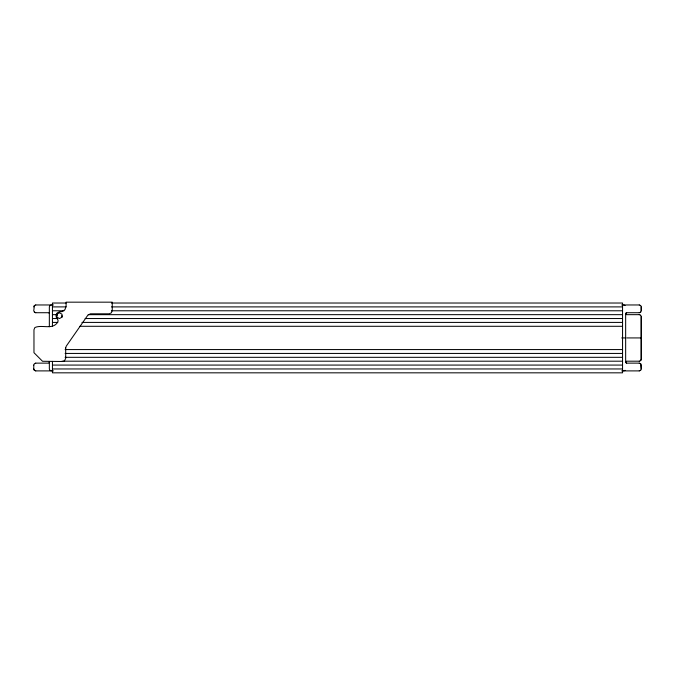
<?xml version="1.0" encoding="UTF-8"?>
<svg xmlns="http://www.w3.org/2000/svg" width="675" height="675" viewBox="0 0 675 675"><rect width="100%" height="100%" fill="white"/><g stroke="black" fill="none" stroke-linecap="round" stroke-linejoin="round"><path stroke-width="1.01" d="M56.953 315.672L56.953 314.212L59.476 312.761L61.999 314.212L61.999 317.123L59.476 318.583L56.953 317.123L56.953 314.212M61.999 317.123L61.999 315.672M640.626 312.154L641.25 310.778L641.25 306.897L640.626 305.53M640.626 360.627L641.191 359.26L641.191 316.6M640.626 370.322L641.25 368.955L641.25 365.074L640.685 363.707L639.259 363.133M33.75 306.897L34.332 305.547L35.741 304.965M34.391 305.547L33.75 310.778L34.391 312.137L35.682 312.719L48.566 312.719L49.342 313.495M33.75 365.074L34.391 363.724L35.741 363.133M49.342 362.357L48.566 363.133L35.682 363.133M625.658 361.969L626.434 361.192L639.318 361.192M639.318 363.133L626.434 363.133L625.658 362.357L625.658 313.495L626.434 312.719L639.318 312.719M625.658 313.495L626.628 312.719M51.283 304.965L49.933 305.547L49.342 306.897L49.342 326.725M639.259 312.719L640.685 312.154M639.259 361.192L640.685 360.627L641.25 359.26L641.25 316.6L640.626 315.225M639.259 370.896L640.685 370.322M623.717 370.896L625.084 370.322M66.15 303.024L52.447 303.024L52.447 326.295M111.459 303.024L622.553 303.024L622.553 372.828L52.447 372.828L52.447 361.387M35.682 304.965L53.443 304.965M621.675 304.965L639.318 304.965M52.447 306.897L66.15 306.897M111.459 306.897L622.553 306.897M52.447 310.778L64.041 310.778M111.459 310.778L622.553 310.778M52.447 314.66L56.666 314.66M88.282 314.66L622.553 314.66M639.318 314.66L626.434 314.66L625.658 313.883M52.447 318.532L57.721 318.532M85.117 318.532L622.553 318.532M52.447 322.414L57.721 322.414M81.953 322.414L622.553 322.414M79.844 326.295L622.553 326.295M621.683 337.93L625.658 337.93M626.822 337.93L641.25 337.93M65.095 349.566L622.553 349.566M65.095 353.438L622.553 353.438M65.095 357.32L622.553 357.32M61.931 361.192L622.553 361.192M52.447 365.074L622.553 365.074M52.447 368.955L622.553 368.955M35.682 370.896L53.443 370.896M621.675 370.896L639.318 370.896M639.259 304.965L640.685 305.53M623.717 304.965L625.084 305.53M639.259 314.66L640.685 315.225M34.391 312.137L35.741 312.719M51.283 370.896L49.933 370.305L49.342 368.955L49.342 361.716M33.809 365.074L33.75 368.955L34.332 370.305L35.741 370.896M625.658 362.357L626.628 363.133M33.809 368.955L34.391 370.305M640.626 363.707L641.191 368.955M641.191 306.897L641.191 310.778M65.703 347.92L65.703 358.4L64.42 360.914L62.598 361.505L42.525 361.277L33.969 352.688L33.969 329.704L34.898 327.535C42.137 324.245 52.886 330.421 57.873 321.891L58.075 320.271L56.219 317.115L56.084 314.828L57.24 312.863L59.307 311.875L62.066 311.605L64.935 309.639L66.091 306.357L66.091 302.172L112.244 302.172L112.244 310.702L111.307 312.871L109.139 313.808L90.425 313.808L87.877 315.132L66.26 346.148L65.703 347.92"/></g></svg>
